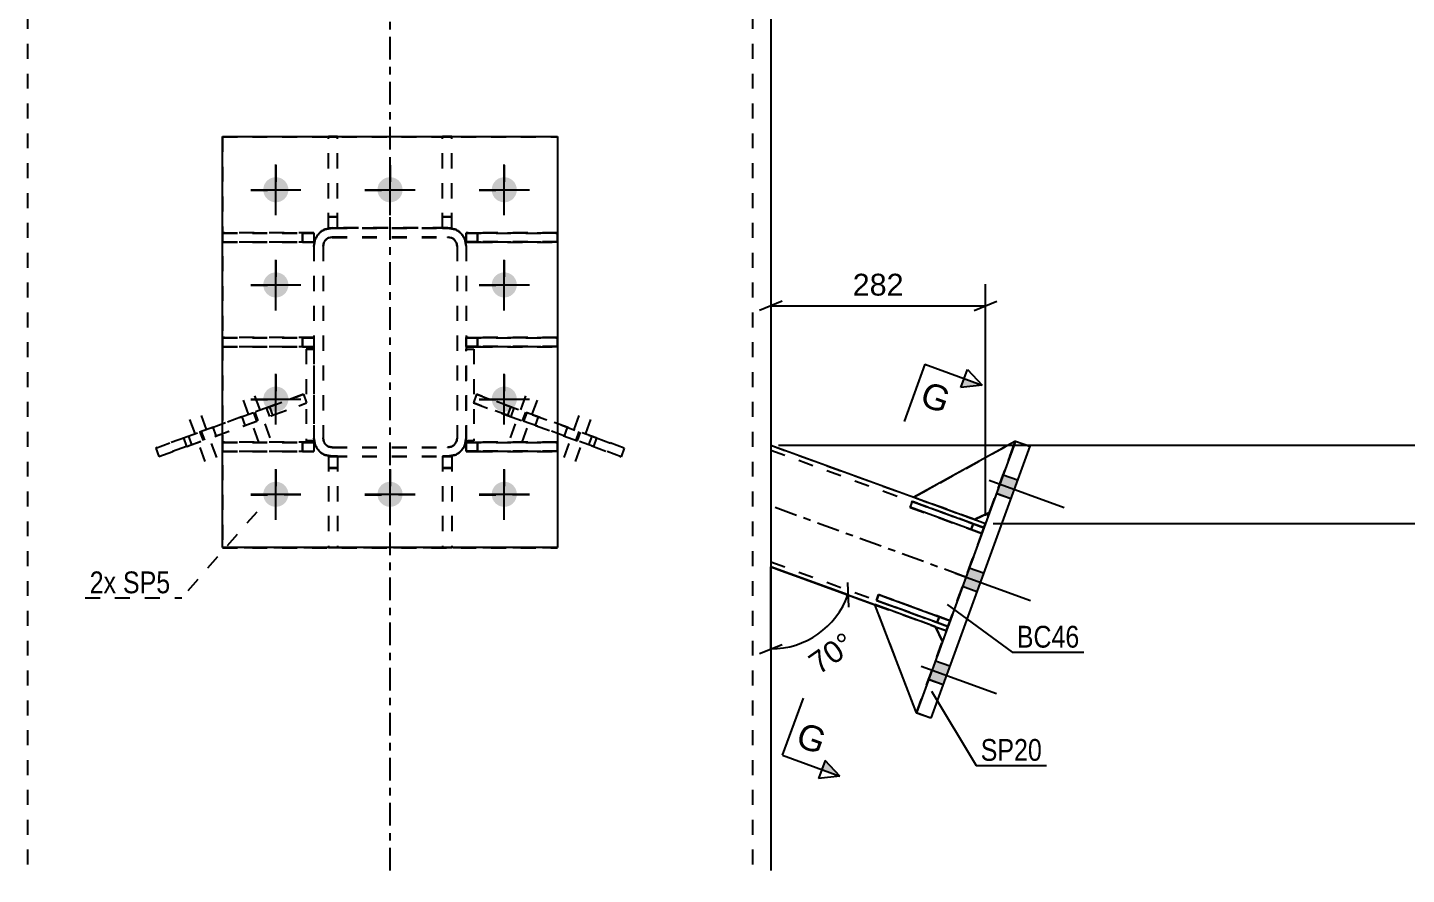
# Model space of a CAD drawing. Header units: millimetres. Extents: x -214 to 627, y -250 to 344.
# Drawn here: x 293.7 to 474.8, y 45 to 156.2 of the extents above; entities that cross this region are included whole.
import ezdxf

# ---------------------------------------------------------------- set-up
doc = ezdxf.new("R2010")
doc.units = ezdxf.units.MM
doc.linetypes.add('DXK_LINE_DOT2', pattern=[3.9198, 1.9599, -1.9599])
doc.linetypes.add('DXK_LINE_DOT3', pattern=[5.9187, 2.979, -0.9799, 0.9799, -0.9799])
doc.styles.add('Arial', font='ARIAL.TTF', dxfattribs={"height": 0.2})
doc.styles.add('Arial Narrow', font='ARIALN.TTF', dxfattribs={"height": 0.2})

# ---------------------------------------------------------------- blocks, each defined once
blk = doc.blocks.new('Part-284856835-5052 - 5050')
at = {"color": 7, "linetype": 'DXK_LINE_DOT2'}
for p, q in [((409.66, 93.19), (409.93, 93.95)), ((417.65, 90.29), (409.66, 93.19)), ((409.66, 93.19), (419.05, 89.77)), ((409.93, 93.95), (417.92, 91.04)), ((419.33, 90.52), (409.93, 93.95)), ((417.65, 90.29), (417.92, 91.04)), ((417.92, 91.04), (419.33, 90.52)), ((419.05, 89.77), (417.65, 90.29)), ((419.05, 89.77), (419.33, 90.52)), ((419.05, 89.77), (419.33, 90.52)), ((419.05, 89.77), (419.05, 89.77)), ((419.33, 90.52), (419.33, 90.52))]:
    blk.add_line(p, q, dxfattribs=at)
blk = doc.blocks.new('Part-284856835-5136 - 5050')
at = {"color": 7, "linetype": 'DXK_LINE_DOT2'}
for p, q in [((351.34, 128.06), (351.34, 129.26)), ((351.34, 129.26), (352.84, 129.26)), ((363.34, 129.26), (351.34, 129.26)), ((352.84, 128.06), (352.84, 129.26)), ((352.84, 129.26), (363.34, 129.26)), ((352.84, 128.06), (351.34, 128.06)), ((351.34, 128.06), (351.34, 128.06)), ((351.34, 128.06), (363.34, 128.06)), ((363.34, 128.06), (352.84, 128.06))]:
    blk.add_line(p, q, dxfattribs=at)
at = {"color": 2, "linetype": 'Continuous'}
blk.add_line((363.34, 128.06), (363.34, 129.26), dxfattribs=at)
blk = doc.blocks.new('Bolt-284856835-5159 - 5050')
at = {"color": 1, "linetype": 'Continuous'}
for p, q in [((326.34, 138.16), (326.34, 135.96)), ((341.34, 138.16), (341.34, 135.96)), ((356.34, 138.16), (356.34, 135.96)), ((323.04, 134.86), (325.24, 134.86)), ((329.64, 134.86), (327.44, 134.86)), ((338.04, 134.86), (340.24, 134.86)), ((344.64, 134.86), (342.44, 134.86)), ((353.04, 134.86), (355.24, 134.86)), ((359.64, 134.86), (357.44, 134.86)), ((326.34, 131.56), (326.34, 133.76)), ((341.34, 131.56), (341.34, 133.76)), ((356.34, 131.56), (356.34, 133.76)), ((326.34, 125.66), (326.34, 123.46)), ((356.34, 125.66), (356.34, 123.46)), ((323.04, 122.36), (325.24, 122.36)), ((329.64, 122.36), (327.44, 122.36)), ((353.04, 122.36), (355.24, 122.36)), ((359.64, 122.36), (357.44, 122.36)), ((326.34, 119.06), (326.34, 121.26)), ((356.34, 119.06), (356.34, 121.26)), ((326.34, 110.66), (326.34, 108.46)), ((356.34, 110.66), (356.34, 108.46)), ((323.04, 107.36), (325.24, 107.36)), ((329.64, 107.36), (327.44, 107.36)), ((353.04, 107.36), (355.24, 107.36)), ((359.64, 107.36), (357.44, 107.36)), ((326.34, 104.06), (326.34, 106.26)), ((356.34, 104.06), (356.34, 106.26)), ((326.34, 98.16), (326.34, 95.96)), ((341.34, 98.16), (341.34, 95.96)), ((356.34, 98.16), (356.34, 95.96)), ((323.04, 94.86), (325.24, 94.86)), ((329.64, 94.86), (327.44, 94.86)), ((338.04, 94.86), (340.24, 94.86)), ((344.64, 94.86), (342.44, 94.86)), ((353.04, 94.86), (355.24, 94.86)), ((359.64, 94.86), (357.44, 94.86)), ((326.34, 91.56), (326.34, 93.76)), ((341.34, 91.56), (341.34, 93.76)), ((356.34, 91.56), (356.34, 93.76))]:
    blk.add_line(p, q, dxfattribs=at)
blk = doc.blocks.new('Part-284856835-5139 - 5050')
at = {"color": 7, "linetype": 'DXK_LINE_DOT2'}
for p, q in [((331.34, 129.26), (319.34, 129.26)), ((319.34, 129.26), (329.84, 129.26)), ((319.34, 129.26), (319.34, 128.06)), ((329.84, 129.26), (331.34, 129.26)), ((329.84, 129.26), (329.84, 128.06)), ((331.34, 129.26), (331.34, 129.26)), ((331.34, 129.26), (331.34, 128.06)), ((319.34, 128.06), (331.34, 128.06)), ((319.34, 128.06), (329.84, 128.06)), ((329.84, 128.06), (331.34, 128.06))]:
    blk.add_line(p, q, dxfattribs=at)
blk = doc.blocks.new('Part-284856835-5058 - 5050')
at = {"color": 7, "linetype": 'DXK_LINE_DOT2'}
for p, q in [((405.01, 80.41), (412.99, 77.51)), ((410.47, 66.19), (405.01, 80.41)), ((405.01, 80.41), (405.01, 80.41)), ((412.99, 77.51), (405.01, 80.41)), ((410.47, 66.19), (405.01, 80.41)), ((412.99, 77.51), (413.89, 75.58)), ((412.99, 77.51), (412.99, 77.51)), ((413.89, 75.58), (412.99, 77.51)), ((413.89, 75.58), (410.47, 66.19)), ((410.47, 66.19), (413.89, 75.58)), ((413.89, 75.58), (413.89, 75.58))]:
    blk.add_line(p, q, dxfattribs=at)
at = {"color": 2, "linetype": 'Continuous'}
blk.add_line((410.47, 66.19), (410.47, 66.19), dxfattribs=at)
blk.add_line((410.47, 66.19), (410.47, 66.19), dxfattribs=at)
blk.add_line((410.47, 66.19), (410.47, 66.19), dxfattribs=at)
blk = doc.blocks.new('Part-284856835-5059 - 5050')
at = {"color": 2, "linetype": 'Continuous'}
for p, q in [((423.47, 101.9), (410.14, 94.51)), ((410.14, 94.51), (418.12, 91.6)), ((410.14, 94.51), (410.14, 94.51)), ((418.12, 91.6), (420.05, 92.5)), ((418.12, 91.6), (418.12, 91.6))]:
    blk.add_line(p, q, dxfattribs=at)
at = {"color": 7, "linetype": 'DXK_LINE_DOT2'}
for p, q in [((410.14, 94.51), (423.47, 101.9)), ((420.05, 92.5), (423.47, 101.9)), ((423.47, 101.9), (420.05, 92.5)), ((423.47, 101.9), (423.47, 101.9)), ((418.12, 91.6), (410.14, 94.51)), ((420.05, 92.5), (418.12, 91.6)), ((420.05, 92.5), (420.05, 92.5))]:
    blk.add_line(p, q, dxfattribs=at)
blk = doc.blocks.new('Part-284856835-5241 - 5050')
at = {"color": 2, "linetype": 'Continuous'}
for p, q in [((319.34, 87.91), (319.34, 141.91)), ((319.34, 141.91), (363.34, 141.91)), ((363.34, 141.91), (363.34, 87.91)), ((363.34, 87.91), (319.34, 87.91)), ((319.34, 87.91), (319.34, 87.91)), ((363.34, 87.91), (363.34, 87.91))]:
    blk.add_line(p, q, dxfattribs=at)
at = {"color": 7, "linetype": 'DXK_LINE_DOT2'}
for p, q in [((319.34, 141.91), (363.34, 141.91)), ((319.34, 87.91), (363.34, 87.91)), ((319.34, 87.91), (319.34, 87.91)), ((363.34, 87.91), (363.34, 87.91))]:
    blk.add_line(p, q, dxfattribs=at)
blk = doc.blocks.new('Part-284856835-5060 - 5050')
at = {"color": 7, "linetype": 'DXK_LINE_DOT2'}
for p, q in [((423.47, 101.9), (410.14, 94.51)), ((410.14, 94.51), (423.47, 101.9)), ((420.05, 92.5), (423.47, 101.9)), ((423.47, 101.9), (420.05, 92.5)), ((423.47, 101.9), (423.47, 101.9)), ((410.14, 94.51), (418.12, 91.6)), ((410.14, 94.51), (410.14, 94.51)), ((418.12, 91.6), (410.14, 94.51)), ((420.05, 92.5), (418.12, 91.6)), ((420.05, 92.5), (420.04, 92.5)), ((420.05, 92.5), (420.05, 92.5)), ((418.12, 91.6), (418.13, 91.6)), ((418.12, 91.6), (418.12, 91.6))]:
    blk.add_line(p, q, dxfattribs=at)
at = {"color": 2, "linetype": 'Continuous'}
blk.add_line((420.04, 92.5), (418.13, 91.6), dxfattribs=at)
blk = doc.blocks.new('Part-284856835-5061 - 5050')
at = {"color": 2, "linetype": 'Continuous'}
for p, q in [((405.42, 81.54), (405.21, 80.98)), ((405.42, 81.54), (405.49, 81.73)), ((405.49, 81.73), (414.88, 78.31)), ((414.61, 77.56), (405.21, 80.98)), ((413.2, 78.07), (414.61, 77.56)), ((414.88, 78.31), (414.61, 77.56))]:
    blk.add_line(p, q, dxfattribs=at)
at = {"color": 7, "linetype": 'DXK_LINE_DOT2'}
for p, q in [((405.42, 81.54), (405.42, 81.54)), ((413.47, 78.82), (405.49, 81.73)), ((405.21, 80.98), (413.2, 78.07)), ((413.47, 78.82), (413.2, 78.07)), ((414.88, 78.31), (413.47, 78.82)), ((414.88, 78.31), (414.61, 77.56)), ((414.88, 78.31), (414.88, 78.31)), ((414.61, 77.56), (414.61, 77.56))]:
    blk.add_line(p, q, dxfattribs=at)
blk = doc.blocks.new('Part-284856835-5231 - 5050')
at = {"color": 7, "linetype": 'DXK_LINE_DOT2'}
for p, q in [((319.34, 141.86), (319.34, 87.86)), ((319.34, 141.86), (363.34, 141.86)), ((319.34, 141.86), (363.34, 141.86)), ((363.34, 141.86), (363.34, 87.86)), ((319.34, 87.86), (319.34, 87.86)), ((319.34, 87.86), (363.34, 87.86)), ((363.34, 87.86), (319.34, 87.86)), ((363.34, 87.86), (363.34, 87.86))]:
    blk.add_line(p, q, dxfattribs=at)
blk = doc.blocks.new('Part-284856835-5062 - 5050')
at = {"color": 2, "linetype": 'Continuous'}
for p, q in [((409.73, 93.38), (409.66, 93.2)), ((419.05, 89.78), (409.66, 93.2)), ((409.73, 93.39), (409.93, 93.95)), ((409.93, 93.95), (419.33, 90.53)), ((417.65, 90.29), (419.05, 89.78)), ((419.33, 90.53), (419.05, 89.78))]:
    blk.add_line(p, q, dxfattribs=at)
at = {"color": 7, "linetype": 'DXK_LINE_DOT2'}
for p, q in [((409.66, 93.2), (417.65, 90.29)), ((409.73, 93.39), (409.73, 93.38)), ((417.92, 91.04), (409.93, 93.95)), ((417.92, 91.04), (417.65, 90.29)), ((419.33, 90.53), (417.92, 91.04)), ((419.33, 90.53), (419.05, 89.78)), ((419.05, 89.78), (419.05, 89.78)), ((419.33, 90.53), (419.33, 90.53))]:
    blk.add_line(p, q, dxfattribs=at)
blk = doc.blocks.new('Part-284856835-5063 - 5050')
at = {"color": 7, "linetype": 'DXK_LINE_DOT2'}
for p, q in [((405.21, 80.98), (405.49, 81.73)), ((405.49, 81.73), (413.47, 78.82)), ((414.88, 78.31), (405.49, 81.73)), ((413.2, 78.07), (405.21, 80.98)), ((405.21, 80.98), (414.61, 77.55)), ((413.2, 78.07), (413.47, 78.82)), ((414.61, 77.56), (413.2, 78.07)), ((413.47, 78.82), (414.88, 78.31)), ((414.61, 77.56), (414.88, 78.31)), ((414.61, 77.55), (414.88, 78.31)), ((414.88, 78.31), (414.88, 78.31)), ((414.61, 77.55), (414.61, 77.56))]:
    blk.add_line(p, q, dxfattribs=at)
blk = doc.blocks.new('Part-284856835-5069 - 5050')
at = {"color": 2, "linetype": 'Continuous'}
for p, q in [((405.01, 80.42), (405.01, 80.42)), ((412.99, 77.51), (405.01, 80.42)), ((410.47, 66.19), (405.01, 80.42)), ((412.99, 77.51), (412.99, 77.51)), ((413.89, 75.59), (412.99, 77.51)), ((410.47, 66.19), (410.47, 66.19)), ((410.47, 66.19), (410.47, 66.19)), ((410.47, 66.19), (410.47, 66.19))]:
    blk.add_line(p, q, dxfattribs=at)
at = {"color": 7, "linetype": 'DXK_LINE_DOT2'}
for p, q in [((405.01, 80.42), (412.99, 77.51)), ((410.47, 66.19), (405.01, 80.42)), ((412.99, 77.51), (413.89, 75.59)), ((413.89, 75.59), (410.47, 66.19)), ((410.47, 66.19), (413.89, 75.59)), ((413.89, 75.59), (413.89, 75.59)), ((410.47, 66.19), (410.47, 66.19)), ((410.47, 66.19), (410.47, 66.19))]:
    blk.add_line(p, q, dxfattribs=at)
blk = doc.blocks.new('Bolt-284856835-5070 - 5050')
at = {"color": 1, "linetype": 'DXK_LINE_DOT2'}
for p, q in [((359.13, 107.83), (356.56, 100.78)), ((360.64, 107.28), (358.07, 100.23)), ((357.6, 106.26), (357.19, 105.13)), ((359.11, 105.71), (358.7, 104.58)), ((359.29, 105.64), (358.88, 104.52)), ((360.8, 105.09), (360.39, 103.97)), ((366.15, 105.28), (363.59, 98.23)), ((364.62, 103.7), (364.21, 102.58)), ((367.66, 104.73), (365.1, 97.68)), ((366.13, 103.15), (365.72, 102.03)), ((366.31, 103.09), (365.9, 101.96)), ((367.82, 102.54), (367.41, 101.41))]:
    blk.add_line(p, q, dxfattribs=at)
blk = doc.blocks.new('Part-284856835-5080 - 5050')
at = {"color": 7, "linetype": 'DXK_LINE_DOT2'}
for p, q in [((314.22, 102.31), (329.98, 108.04)), ((314.63, 101.18), (330.39, 106.92)), ((329.98, 108.04), (325.51, 106.41)), ((325.92, 105.29), (330.39, 106.91)), ((329.98, 108.04), (329.98, 108.04)), ((329.98, 108.04), (330.39, 106.92)), ((329.98, 108.04), (330.39, 106.91)), ((330.39, 106.91), (330.39, 106.92)), ((325.51, 106.41), (310.58, 100.98)), ((310.99, 99.86), (325.92, 105.29)), ((325.51, 106.41), (325.92, 105.29)), ((310.58, 100.98), (314.22, 102.31)), ((314.22, 102.31), (314.63, 101.18)), ((310.58, 100.98), (310.99, 99.86)), ((314.63, 101.18), (310.99, 99.86))]:
    blk.add_line(p, q, dxfattribs=at)
blk = doc.blocks.new('Part-284856835-5081 - 5050')
at = {"color": 7, "linetype": 'DXK_LINE_DOT2'}
for p, q in [((331.34, 113.95), (330.34, 113.95)), ((330.34, 113.95), (330.34, 101.95)), ((330.34, 113.95), (331.34, 113.95)), ((331.34, 113.95), (331.34, 101.95)), ((330.34, 101.95), (331.34, 101.95)), ((331.34, 101.95), (330.34, 101.95))]:
    blk.add_line(p, q, dxfattribs=at)
blk = doc.blocks.new('Bolt-284856835-5082 - 5050')
at = {"color": 1, "linetype": 'DXK_LINE_DOT2'}
for p, q in [((322.05, 107.28), (324.61, 100.24)), ((323.56, 107.83), (326.12, 100.79)), ((316.53, 105.28), (319.1, 98.23)), ((321.88, 105.1), (322.29, 103.97)), ((323.39, 105.65), (323.8, 104.52)), ((323.58, 105.71), (323.99, 104.58)), ((325.09, 106.26), (325.5, 105.13)), ((315.02, 104.73), (317.59, 97.68)), ((318.06, 103.71), (318.47, 102.58)), ((314.86, 102.54), (315.27, 101.41)), ((316.37, 103.09), (316.78, 101.96)), ((316.55, 103.16), (316.96, 102.03))]:
    blk.add_line(p, q, dxfattribs=at)
blk = doc.blocks.new('Part-284856835-5088 - 5050')
at = {"color": 7, "linetype": 'DXK_LINE_DOT2'}
for p, q in [((352.7, 108.04), (352.29, 106.91)), ((352.7, 108.04), (352.29, 106.92)), ((352.29, 106.92), (352.29, 106.91)), ((368.05, 101.18), (352.29, 106.92)), ((352.29, 106.91), (356.77, 105.28)), ((352.7, 108.04), (352.7, 108.04)), ((352.7, 108.04), (368.46, 102.31)), ((357.18, 106.41), (352.7, 108.04)), ((357.18, 106.41), (356.77, 105.28)), ((356.77, 105.28), (371.69, 99.85)), ((372.1, 100.98), (357.18, 106.41)), ((368.46, 102.31), (368.05, 101.18)), ((368.46, 102.31), (372.1, 100.98)), ((371.69, 99.85), (368.05, 101.18)), ((372.1, 100.98), (371.69, 99.85))]:
    blk.add_line(p, q, dxfattribs=at)
blk = doc.blocks.new('Part-284856835-5089 - 5050')
at = {"color": 7, "linetype": 'DXK_LINE_DOT2'}
for p, q in [((351.34, 113.95), (352.34, 113.95)), ((351.34, 101.95), (351.34, 113.95)), ((351.34, 113.95), (352.34, 113.95)), ((352.34, 113.95), (352.34, 101.95)), ((352.34, 101.95), (351.34, 101.95)), ((352.34, 101.95), (351.34, 101.95))]:
    blk.add_line(p, q, dxfattribs=at)
blk = doc.blocks.new('Part-284856835-5090 - 5050')
at = {"color": 7, "linetype": 'DXK_LINE_DOT2'}
for p, q in [((333.74, 129.88), (332.82, 129.7)), ((332.82, 129.68), (333.74, 129.86)), ((333.28, 128.59), (333.74, 128.68)), ((333.74, 128.66), (333.28, 128.57)), ((333.74, 129.86), (333.74, 129.88)), ((348.94, 129.88), (333.74, 129.88)), ((333.74, 129.86), (348.94, 129.86)), ((333.74, 128.66), (333.74, 128.68)), ((333.74, 128.68), (348.94, 128.68)), ((333.74, 128.66), (348.94, 128.66)), ((348.94, 129.86), (348.94, 129.88)), ((349.86, 129.7), (348.94, 129.88)), ((348.94, 129.86), (349.86, 129.68)), ((348.94, 128.66), (348.94, 128.68)), ((348.94, 128.68), (349.4, 128.59)), ((349.4, 128.57), (348.94, 128.66)), ((331.52, 128.4), (331.34, 127.48)), ((331.34, 127.46), (331.52, 128.38)), ((331.34, 127.48), (331.34, 102.26)), ((332.54, 127.48), (332.63, 127.94)), ((332.63, 127.92), (332.54, 127.46)), ((332.54, 127.48), (332.54, 102.26)), ((332.63, 127.92), (332.63, 127.94)), ((350.05, 127.92), (350.05, 127.94)), ((350.05, 127.94), (350.14, 127.48)), ((350.14, 127.46), (350.05, 127.92)), ((350.14, 127.48), (350.14, 102.26)), ((351.34, 127.48), (351.16, 128.4)), ((351.16, 128.38), (351.34, 127.46)), ((351.34, 127.48), (351.34, 102.26)), ((331.34, 102.28), (331.52, 101.36)), ((331.52, 101.34), (331.34, 102.26)), ((332.63, 101.82), (332.54, 102.28)), ((332.54, 102.26), (332.63, 101.8)), ((350.14, 102.28), (350.05, 101.82)), ((350.05, 101.8), (350.14, 102.26)), ((351.16, 101.36), (351.34, 102.28)), ((351.34, 102.26), (351.16, 101.34)), ((331.52, 101.34), (331.52, 101.36)), ((332.82, 100.06), (333.74, 99.88)), ((333.74, 99.86), (332.82, 100.04)), ((333.74, 101.08), (333.28, 101.17)), ((333.28, 101.15), (333.74, 101.06)), ((333.74, 101.06), (333.74, 101.08)), ((333.74, 101.08), (348.94, 101.08)), ((333.74, 101.06), (348.94, 101.06)), ((333.74, 99.86), (333.74, 99.88)), ((333.74, 99.88), (348.94, 99.88)), ((333.74, 99.86), (348.94, 99.86)), ((349.4, 101.17), (348.94, 101.08)), ((348.94, 101.06), (349.4, 101.15)), ((348.94, 101.06), (348.94, 101.08)), ((348.94, 99.88), (349.86, 100.06)), ((349.86, 100.04), (348.94, 99.86)), ((348.94, 99.86), (348.94, 99.88)), ((351.16, 101.34), (351.16, 101.36))]:
    blk.add_line(p, q, dxfattribs=at)
at = {"color": 7, "linetype": 'DXK_LINE_DOT3'}
blk.add_line((341.34, 114.86), (341.34, 114.88), dxfattribs=at)
at = {"color": 7, "linetype": 'DXK_LINE_DOT2'}
for centre, radius, start, end in [((333.74, 127.48), 2.4, 112.5, 157.5), ((333.74, 127.46), 2.4, 112.5, 157.5), ((333.74, 127.48), 1.2, 112.5, 157.5), ((333.74, 127.46), 1.2, 112.5, 157.5), ((348.94, 127.48), 1.2, 22.5, 67.5), ((348.94, 127.46), 1.2, 22.5, 67.5), ((348.94, 127.48), 2.4, 22.5, 67.5), ((348.94, 127.46), 2.4, 22.5, 67.5), ((333.74, 102.28), 1.2, 202.5, 247.5), ((333.74, 102.26), 1.2, 202.5, 247.5), ((348.94, 102.28), 1.2, 292.5, 337.5), ((348.94, 102.26), 1.2, 292.5, 337.5), ((333.74, 102.28), 2.4, 202.5, 247.5), ((333.74, 102.26), 2.4, 202.5, 247.5), ((348.94, 102.28), 2.4, 292.5, 337.5), ((348.94, 102.26), 2.4, 292.5, 337.5)]:
    blk.add_arc(centre, radius, start, end, dxfattribs=at)
blk = doc.blocks.new('Part-284856835-5138 - 5050')
at = {"color": 7, "linetype": 'DXK_LINE_DOT2'}
for p, q in [((351.34, 114.31), (351.34, 115.51)), ((351.34, 115.51), (352.84, 115.51)), ((363.34, 115.51), (351.34, 115.51)), ((352.84, 114.31), (351.34, 114.31)), ((351.34, 114.31), (351.34, 114.31)), ((351.34, 114.31), (363.34, 114.31)), ((352.84, 114.31), (352.84, 115.51)), ((352.84, 115.51), (363.34, 115.51)), ((363.34, 114.31), (352.84, 114.31))]:
    blk.add_line(p, q, dxfattribs=at)
at = {"color": 2, "linetype": 'Continuous'}
blk.add_line((363.34, 114.31), (363.34, 115.51), dxfattribs=at)
blk = doc.blocks.new('Part-284856835-5094 - 5050')
at = {"color": 7, "linetype": 'DXK_LINE_DOT2'}
for p, q in [((333.74, 129.91), (332.82, 129.73)), ((332.82, 129.72), (333.74, 129.9)), ((333.28, 128.62), (333.74, 128.71)), ((333.74, 128.7), (333.28, 128.61)), ((333.74, 129.9), (333.74, 129.91)), ((348.94, 129.91), (333.74, 129.91)), ((333.74, 129.9), (348.94, 129.9)), ((333.74, 128.7), (333.74, 128.71)), ((333.74, 128.71), (348.94, 128.71)), ((333.74, 128.7), (348.94, 128.7)), ((348.94, 129.9), (348.94, 129.91)), ((349.86, 129.73), (348.94, 129.91)), ((348.94, 129.9), (349.86, 129.72)), ((348.94, 128.7), (348.94, 128.71)), ((348.94, 128.71), (349.4, 128.62)), ((349.4, 128.61), (348.94, 128.7)), ((331.52, 128.43), (331.34, 127.51)), ((331.34, 127.5), (331.52, 128.42)), ((331.34, 127.51), (331.34, 102.3)), ((332.54, 127.51), (332.63, 127.97)), ((332.63, 127.96), (332.54, 127.5)), ((332.54, 127.51), (332.54, 102.3)), ((332.63, 127.96), (332.63, 127.97)), ((350.05, 127.96), (350.05, 127.97)), ((350.05, 127.97), (350.14, 127.51)), ((350.14, 127.5), (350.05, 127.96)), ((350.14, 127.51), (350.14, 102.3)), ((351.34, 127.51), (351.16, 128.43)), ((351.16, 128.42), (351.34, 127.5)), ((351.34, 127.51), (351.34, 102.3)), ((331.34, 102.31), (331.52, 101.39)), ((331.52, 101.38), (331.34, 102.3)), ((332.63, 101.85), (332.54, 102.31)), ((332.54, 102.3), (332.63, 101.84)), ((350.14, 102.31), (350.05, 101.85)), ((350.05, 101.84), (350.14, 102.3)), ((351.16, 101.39), (351.34, 102.31)), ((351.34, 102.3), (351.16, 101.38)), ((331.52, 101.38), (331.52, 101.39)), ((332.82, 100.09), (333.74, 99.91)), ((333.74, 99.9), (332.82, 100.08)), ((333.74, 101.11), (333.28, 101.2)), ((333.28, 101.19), (333.74, 101.1)), ((333.74, 101.1), (333.74, 101.11)), ((333.74, 101.11), (348.94, 101.11)), ((333.74, 101.1), (348.94, 101.1)), ((333.74, 99.9), (333.74, 99.91)), ((333.74, 99.91), (348.94, 99.91)), ((333.74, 99.9), (348.94, 99.9)), ((349.4, 101.2), (348.94, 101.11)), ((348.94, 101.1), (349.4, 101.19)), ((348.94, 101.1), (348.94, 101.11)), ((348.94, 99.91), (349.86, 100.09)), ((349.86, 100.08), (348.94, 99.9)), ((348.94, 99.9), (348.94, 99.91)), ((351.16, 101.38), (351.16, 101.39))]:
    blk.add_line(p, q, dxfattribs=at)
at = {"color": 7, "linetype": 'DXK_LINE_DOT3'}
blk.add_line((341.34, 114.9), (341.34, 114.91), dxfattribs=at)
at = {"color": 7, "linetype": 'DXK_LINE_DOT2'}
for centre, radius, start, end in [((333.74, 127.51), 2.4, 112.5, 157.5), ((333.74, 127.5), 2.4, 112.5, 157.5), ((333.74, 127.51), 1.2, 112.5, 157.5), ((333.74, 127.5), 1.2, 112.5, 157.5), ((348.94, 127.51), 1.2, 22.5, 67.5), ((348.94, 127.5), 1.2, 22.5, 67.5), ((348.94, 127.51), 2.4, 22.5, 67.5), ((348.94, 127.5), 2.4, 22.5, 67.5), ((333.74, 102.31), 1.2, 202.5, 247.5), ((333.74, 102.3), 1.2, 202.5, 247.5), ((348.94, 102.31), 1.2, 292.5, 337.5), ((348.94, 102.3), 1.2, 292.5, 337.5), ((333.74, 102.31), 2.4, 202.5, 247.5), ((333.74, 102.3), 2.4, 202.5, 247.5), ((348.94, 102.31), 2.4, 292.5, 337.5), ((348.94, 102.3), 2.4, 292.5, 337.5)]:
    blk.add_arc(centre, radius, start, end, dxfattribs=at)
blk = doc.blocks.new('Part-284856835-5135 - 5050')
at = {"color": 7, "linetype": 'DXK_LINE_DOT2'}
for p, q in [((348.24, 99.91), (349.44, 99.91)), ((349.44, 99.91), (348.24, 99.91)), ((348.24, 99.91), (348.24, 99.91)), ((348.24, 99.91), (348.24, 87.91)), ((349.44, 99.91), (349.44, 99.91)), ((349.44, 99.91), (349.44, 87.91)), ((348.24, 98.41), (349.44, 98.41))]:
    blk.add_line(p, q, dxfattribs=at)
at = {"color": 2, "linetype": 'Continuous'}
blk.add_line((348.24, 87.91), (349.44, 87.91), dxfattribs=at)
blk = doc.blocks.new('Part-284856835-5217 - 5050')
at = {"color": 7, "linetype": 'DXK_LINE_DOT2'}
for p, q in [((333.24, 99.86), (333.24, 99.86)), ((333.24, 99.86), (333.24, 87.86)), ((333.24, 99.86), (334.44, 99.86)), ((333.24, 99.86), (334.44, 99.86)), ((334.44, 99.86), (334.44, 99.86)), ((334.44, 99.86), (334.44, 87.86)), ((333.24, 98.36), (334.44, 98.36)), ((334.44, 87.86), (333.24, 87.86))]:
    blk.add_line(p, q, dxfattribs=at)
blk = doc.blocks.new('Part-284856835-5151 - 5050')
at = {"color": 7, "linetype": 'DXK_LINE_DOT2'}
for p, q in [((319.34, 100.51), (319.34, 101.71)), ((319.34, 101.71), (331.34, 101.71)), ((319.34, 101.71), (329.84, 101.71)), ((329.84, 100.51), (329.84, 101.71)), ((329.84, 101.71), (331.34, 101.71)), ((331.34, 101.71), (331.34, 100.51)), ((331.34, 100.51), (319.34, 100.51)), ((319.34, 100.51), (329.84, 100.51)), ((329.84, 100.51), (331.34, 100.51)), ((331.34, 100.51), (331.34, 100.51))]:
    blk.add_line(p, q, dxfattribs=at)
blk = doc.blocks.new('Part-284856835-5134 - 5050')
at = {"color": 7, "linetype": 'DXK_LINE_DOT2'}
for p, q in [((333.24, 99.91), (334.44, 99.91)), ((334.44, 99.91), (333.24, 99.91)), ((333.24, 99.91), (333.24, 99.91)), ((333.24, 99.91), (333.24, 87.91)), ((334.44, 99.91), (334.44, 99.91)), ((334.44, 99.91), (334.44, 87.91)), ((333.24, 98.41), (334.44, 98.41))]:
    blk.add_line(p, q, dxfattribs=at)
at = {"color": 2, "linetype": 'Continuous'}
blk.add_line((333.24, 87.91), (334.44, 87.91), dxfattribs=at)
blk = doc.blocks.new('Part-284856835-5137 - 5050')
at = {"color": 7, "linetype": 'DXK_LINE_DOT2'}
for p, q in [((351.34, 100.56), (351.34, 101.76)), ((351.34, 101.76), (352.84, 101.76)), ((363.34, 101.76), (351.34, 101.76)), ((352.84, 100.56), (352.84, 101.76)), ((352.84, 101.76), (363.34, 101.76)), ((352.84, 100.56), (351.34, 100.56)), ((351.34, 100.56), (351.34, 100.56)), ((351.34, 100.56), (363.34, 100.56)), ((363.34, 100.56), (352.84, 100.56))]:
    blk.add_line(p, q, dxfattribs=at)
at = {"color": 2, "linetype": 'Continuous'}
blk.add_line((363.34, 100.56), (363.34, 101.76), dxfattribs=at)
blk = doc.blocks.new('Part-284856835-5147 - 5050')
at = {"color": 7, "linetype": 'DXK_LINE_DOT2'}
for p, q in [((352.84, 129.21), (351.34, 129.21)), ((351.34, 129.21), (351.34, 129.21)), ((351.34, 129.21), (363.34, 129.21)), ((351.34, 129.21), (351.34, 128.01)), ((363.34, 129.21), (352.84, 129.21)), ((352.84, 129.21), (352.84, 128.01)), ((363.34, 129.21), (363.34, 128.01)), ((351.34, 128.01), (352.84, 128.01)), ((363.34, 128.01), (351.34, 128.01)), ((352.84, 128.01), (363.34, 128.01))]:
    blk.add_line(p, q, dxfattribs=at)
blk = doc.blocks.new('Part-284856835-5148 - 5050')
at = {"color": 7, "linetype": 'DXK_LINE_DOT2'}
for p, q in [((352.84, 101.71), (351.34, 101.71)), ((351.34, 101.71), (351.34, 101.71)), ((351.34, 101.71), (363.34, 101.71)), ((351.34, 101.71), (351.34, 100.51)), ((363.34, 101.71), (352.84, 101.71)), ((352.84, 101.71), (352.84, 100.51)), ((363.34, 101.71), (363.34, 100.51)), ((351.34, 100.51), (352.84, 100.51)), ((363.34, 100.51), (351.34, 100.51)), ((352.84, 100.51), (363.34, 100.51))]:
    blk.add_line(p, q, dxfattribs=at)
blk = doc.blocks.new('Part-284856835-5149 - 5050')
at = {"color": 7, "linetype": 'DXK_LINE_DOT2'}
for p, q in [((352.84, 115.46), (351.34, 115.46)), ((351.34, 115.46), (351.34, 115.46)), ((351.34, 115.46), (363.34, 115.46)), ((351.34, 115.46), (351.34, 114.26)), ((351.34, 114.26), (352.84, 114.26)), ((363.34, 114.26), (351.34, 114.26)), ((363.34, 115.46), (352.84, 115.46)), ((352.84, 115.46), (352.84, 114.26)), ((352.84, 114.26), (363.34, 114.26)), ((363.34, 115.46), (363.34, 114.26))]:
    blk.add_line(p, q, dxfattribs=at)
blk = doc.blocks.new('Part-284856835-5150 - 5050')
at = {"color": 7, "linetype": 'DXK_LINE_DOT2'}
for p, q in [((319.34, 128.01), (319.34, 129.21)), ((319.34, 129.21), (331.34, 129.21)), ((319.34, 129.21), (329.84, 129.21)), ((329.84, 128.01), (329.84, 129.21)), ((329.84, 129.21), (331.34, 129.21)), ((331.34, 129.21), (331.34, 128.01)), ((331.34, 128.01), (319.34, 128.01)), ((319.34, 128.01), (329.84, 128.01)), ((329.84, 128.01), (331.34, 128.01)), ((331.34, 128.01), (331.34, 128.01))]:
    blk.add_line(p, q, dxfattribs=at)
blk = doc.blocks.new('Part-284856835-5156 - 5050')
at = {"color": 7, "linetype": 'DXK_LINE_DOT2'}
for p, q in [((293.74, 161.91), (293.74, 45.48)), ((388.94, 161.91), (388.94, 45.48))]:
    blk.add_line(p, q, dxfattribs=at)
at = {"color": 7, "linetype": 'DXK_LINE_DOT3'}
blk.add_line((341.34, 45.48), (341.34, 161.91), dxfattribs=at)
at = {"color": 2, "linetype": 'Continuous'}
blk.add_line((391.34, 161.91), (391.34, 45.48), dxfattribs=at)
blk = doc.blocks.new('Bolt-284856835-5157 - 5050')
at = {"linetype": 'Continuous'}
for points in [[(324.69, 134.91), (324.73, 135.25), (324.83, 135.58), (325.01, 135.88), (325.24, 136.14), (325.52, 136.34), (325.83, 136.48), (326.17, 136.55), (326.51, 136.55), (326.85, 136.48), (327.17, 136.34), (327.45, 136.14), (327.68, 135.88), (327.85, 135.58), (327.96, 135.25), (327.99, 134.91), (327.96, 134.57), (327.85, 134.24), (327.68, 133.94), (327.45, 133.68), (327.17, 133.48), (326.85, 133.34), (326.51, 133.27), (326.17, 133.27), (325.83, 133.34), (325.52, 133.48), (325.24, 133.68), (325.01, 133.94), (324.83, 134.24), (324.73, 134.57)], [(339.69, 134.91), (339.73, 135.25), (339.83, 135.58), (340.01, 135.88), (340.24, 136.14), (340.52, 136.34), (340.83, 136.48), (341.17, 136.55), (341.51, 136.55), (341.85, 136.48), (342.17, 136.34), (342.45, 136.14), (342.68, 135.88), (342.85, 135.58), (342.96, 135.25), (342.99, 134.91), (342.96, 134.57), (342.85, 134.24), (342.68, 133.94), (342.45, 133.68), (342.17, 133.48), (341.85, 133.34), (341.51, 133.27), (341.17, 133.27), (340.83, 133.34), (340.52, 133.48), (340.24, 133.68), (340.01, 133.94), (339.83, 134.24), (339.73, 134.57)], [(354.69, 134.91), (354.73, 135.25), (354.83, 135.58), (355.01, 135.88), (355.24, 136.14), (355.52, 136.34), (355.83, 136.48), (356.17, 136.55), (356.51, 136.55), (356.85, 136.48), (357.17, 136.34), (357.45, 136.14), (357.68, 135.88), (357.85, 135.58), (357.96, 135.25), (357.99, 134.91), (357.96, 134.57), (357.85, 134.24), (357.68, 133.94), (357.45, 133.68), (357.17, 133.48), (356.85, 133.34), (356.51, 133.27), (356.17, 133.27), (355.83, 133.34), (355.52, 133.48), (355.24, 133.68), (355.01, 133.94), (354.83, 134.24), (354.73, 134.57)], [(324.69, 122.41), (324.73, 122.75), (324.83, 123.08), (325.01, 123.38), (325.24, 123.64), (325.52, 123.84), (325.83, 123.98), (326.17, 124.05), (326.51, 124.05), (326.85, 123.98), (327.17, 123.84), (327.45, 123.64), (327.68, 123.38), (327.85, 123.08), (327.96, 122.75), (327.99, 122.41), (327.96, 122.07), (327.85, 121.74), (327.68, 121.44), (327.45, 121.18), (327.17, 120.98), (326.85, 120.84), (326.51, 120.77), (326.17, 120.77), (325.83, 120.84), (325.52, 120.98), (325.24, 121.18), (325.01, 121.44), (324.83, 121.74), (324.73, 122.07)], [(354.69, 122.41), (354.73, 122.75), (354.83, 123.08), (355.01, 123.38), (355.24, 123.64), (355.52, 123.84), (355.83, 123.98), (356.17, 124.05), (356.51, 124.05), (356.85, 123.98), (357.17, 123.84), (357.45, 123.64), (357.68, 123.38), (357.85, 123.08), (357.96, 122.75), (357.99, 122.41), (357.96, 122.07), (357.85, 121.74), (357.68, 121.44), (357.45, 121.18), (357.17, 120.98), (356.85, 120.84), (356.51, 120.77), (356.17, 120.77), (355.83, 120.84), (355.52, 120.98), (355.24, 121.18), (355.01, 121.44), (354.83, 121.74), (354.73, 122.07)], [(324.69, 107.41), (324.73, 107.75), (324.83, 108.08), (325.01, 108.38), (325.24, 108.64), (325.52, 108.84), (325.83, 108.98), (326.17, 109.05), (326.51, 109.05), (326.85, 108.98), (327.17, 108.84), (327.45, 108.64), (327.68, 108.38), (327.85, 108.08), (327.96, 107.75), (327.99, 107.41), (327.96, 107.07), (327.85, 106.74), (327.68, 106.44), (327.45, 106.18), (327.17, 105.98), (326.85, 105.84), (326.51, 105.77), (326.17, 105.77), (325.83, 105.84), (325.52, 105.98), (325.24, 106.18), (325.01, 106.44), (324.83, 106.74), (324.73, 107.07)], [(354.69, 107.41), (354.73, 107.75), (354.83, 108.08), (355.01, 108.38), (355.24, 108.64), (355.52, 108.84), (355.83, 108.98), (356.17, 109.05), (356.51, 109.05), (356.85, 108.98), (357.17, 108.84), (357.45, 108.64), (357.68, 108.38), (357.85, 108.08), (357.96, 107.75), (357.99, 107.41), (357.96, 107.07), (357.85, 106.74), (357.68, 106.44), (357.45, 106.18), (357.17, 105.98), (356.85, 105.84), (356.51, 105.77), (356.17, 105.77), (355.83, 105.84), (355.52, 105.98), (355.24, 106.18), (355.01, 106.44), (354.83, 106.74), (354.73, 107.07)], [(324.69, 94.91), (324.73, 95.25), (324.83, 95.58), (325.01, 95.88), (325.24, 96.14), (325.52, 96.34), (325.83, 96.48), (326.17, 96.55), (326.51, 96.55), (326.85, 96.48), (327.17, 96.34), (327.45, 96.14), (327.68, 95.88), (327.85, 95.58), (327.96, 95.25), (327.99, 94.91), (327.96, 94.57), (327.85, 94.24), (327.68, 93.94), (327.45, 93.68), (327.17, 93.48), (326.85, 93.34), (326.51, 93.27), (326.17, 93.27), (325.83, 93.34), (325.52, 93.48), (325.24, 93.68), (325.01, 93.94), (324.83, 94.24), (324.73, 94.57)], [(339.69, 94.91), (339.73, 95.25), (339.83, 95.58), (340.01, 95.88), (340.24, 96.14), (340.52, 96.34), (340.83, 96.48), (341.17, 96.55), (341.51, 96.55), (341.85, 96.48), (342.17, 96.34), (342.45, 96.14), (342.68, 95.88), (342.85, 95.58), (342.96, 95.25), (342.99, 94.91), (342.96, 94.57), (342.85, 94.24), (342.68, 93.94), (342.45, 93.68), (342.17, 93.48), (341.85, 93.34), (341.51, 93.27), (341.17, 93.27), (340.83, 93.34), (340.52, 93.48), (340.24, 93.68), (340.01, 93.94), (339.83, 94.24), (339.73, 94.57)], [(354.69, 94.91), (354.73, 95.25), (354.83, 95.58), (355.01, 95.88), (355.24, 96.14), (355.52, 96.34), (355.83, 96.48), (356.17, 96.55), (356.51, 96.55), (356.85, 96.48), (357.17, 96.34), (357.45, 96.14), (357.68, 95.88), (357.85, 95.58), (357.96, 95.25), (357.99, 94.91), (357.96, 94.57), (357.85, 94.24), (357.68, 93.94), (357.45, 93.68), (357.17, 93.48), (356.85, 93.34), (356.51, 93.27), (356.17, 93.27), (355.83, 93.34), (355.52, 93.48), (355.24, 93.68), (355.01, 93.94), (354.83, 94.24), (354.73, 94.57)]]:
    blk.add_hatch(color=1, dxfattribs=at).paths.add_polyline_path(points)
at = {"color": 1, "linetype": 'Continuous'}
for p, q in [((326.34, 131.61), (326.34, 138.21)), ((341.34, 131.61), (341.34, 138.21)), ((356.34, 131.61), (356.34, 138.21)), ((323.04, 134.91), (329.64, 134.91)), ((338.04, 134.91), (344.64, 134.91)), ((353.04, 134.91), (359.64, 134.91)), ((326.34, 119.11), (326.34, 125.71)), ((356.34, 119.11), (356.34, 125.71)), ((323.04, 122.41), (329.64, 122.41)), ((353.04, 122.41), (359.64, 122.41)), ((326.34, 104.11), (326.34, 110.71)), ((356.34, 104.11), (356.34, 110.71)), ((323.04, 107.41), (329.64, 107.41)), ((353.04, 107.41), (359.64, 107.41)), ((326.34, 91.61), (326.34, 98.21)), ((341.34, 91.61), (341.34, 98.21)), ((356.34, 91.61), (356.34, 98.21)), ((323.04, 94.91), (329.64, 94.91)), ((338.04, 94.91), (344.64, 94.91)), ((353.04, 94.91), (359.64, 94.91))]:
    blk.add_line(p, q, dxfattribs=at)
blk = doc.blocks.new('Part-284856835-5198 - 5050')
at = {"color": 2, "linetype": 'Continuous'}
for p, q in [((423.47, 101.9), (410.47, 66.19)), ((423.47, 101.9), (425.35, 101.22)), ((425.35, 101.22), (412.35, 65.51)), ((425.35, 101.21), (412.35, 65.5)), ((425.34, 101.21), (425.35, 101.21)), ((425.35, 101.22), (425.35, 101.21)), ((412.35, 65.51), (410.47, 66.19)), ((410.47, 66.18), (410.47, 66.19)), ((410.47, 66.18), (410.47, 66.19)), ((412.35, 65.5), (410.47, 66.18)), ((412.35, 65.5), (412.35, 65.51))]:
    blk.add_line(p, q, dxfattribs=at)
at = {"color": 7, "linetype": 'DXK_LINE_DOT2'}
for p, q in [((410.47, 66.19), (423.47, 101.89)), ((423.47, 101.89), (423.47, 101.9)), ((423.47, 101.89), (425.34, 101.21))]:
    blk.add_line(p, q, dxfattribs=at)
blk = doc.blocks.new('Part-284856835-5208 - 5050')
at = {"color": 2, "linetype": 'Continuous'}
for p, q in [((391.34, 101.35), (410.14, 94.51)), ((418.12, 91.6), (419.53, 91.09)), ((391.34, 85.39), (405.01, 80.42)), ((391.34, 85.39), (405.01, 80.41)), ((412.99, 77.51), (414.4, 77)), ((412.99, 77.51), (414.4, 76.99))]:
    blk.add_line(p, q, dxfattribs=at)
at = {"color": 7, "linetype": 'DXK_LINE_DOT2'}
for p, q in [((391.34, 101.35), (419.53, 91.09)), ((391.34, 101.35), (391.34, 101.35)), ((391.34, 101.35), (391.34, 85.39)), ((391.34, 100.71), (419.33, 90.53)), ((391.34, 100.71), (419.33, 90.53)), ((410.14, 94.51), (418.12, 91.6)), ((419.28, 90.39), (419.41, 90.76)), ((419.41, 90.76), (419.28, 90.4)), ((419.5, 91.01), (419.41, 90.76)), ((419.41, 90.76), (419.5, 91)), ((419.5, 91), (419.53, 91.09)), ((419.53, 91.09), (419.5, 91.01)), ((419.53, 91.09), (419.53, 91.09)), ((419.28, 90.39), (414.62, 77.6)), ((419.28, 90.4), (414.66, 77.69)), ((419.2, 90.18), (414.67, 77.72)), ((419.27, 90.36), (414.73, 77.91)), ((419.27, 90.36), (419.2, 90.18)), ((419.31, 90.48), (419.27, 90.36)), ((419.27, 90.36), (419.31, 90.48)), ((419.33, 90.53), (419.31, 90.48)), ((419.31, 90.48), (419.33, 90.53)), ((419.33, 90.53), (419.33, 90.53)), ((391.34, 86.03), (414.61, 77.56)), ((391.34, 86.03), (414.61, 77.56)), ((405.01, 80.42), (412.99, 77.51)), ((405.01, 80.41), (412.99, 77.51)), ((414.67, 77.72), (414.73, 77.91)), ((414.43, 77.08), (414.4, 77)), ((414.4, 76.99), (414.43, 77.08)), ((414.4, 76.99), (414.4, 77)), ((414.4, 76.99), (414.4, 76.99)), ((414.52, 77.33), (414.43, 77.08)), ((414.43, 77.08), (414.52, 77.32)), ((414.66, 77.69), (414.52, 77.33)), ((414.52, 77.32), (414.62, 77.6)), ((414.62, 77.6), (414.61, 77.56)), ((414.61, 77.56), (414.62, 77.6)), ((414.61, 77.56), (414.61, 77.56)), ((414.67, 77.72), (414.62, 77.6)), ((414.62, 77.6), (414.67, 77.72))]:
    blk.add_line(p, q, dxfattribs=at)
at = {"color": 7, "linetype": 'DXK_LINE_DOT3'}
blk.add_line((416.97, 84.04), (391.34, 93.37), dxfattribs=at)
blk = doc.blocks.new('Part-284856835-5214 - 5050')
at = {"color": 7, "linetype": 'DXK_LINE_DOT2'}
for p, q in [((319.34, 114.26), (319.34, 115.46)), ((319.34, 115.46), (331.34, 115.46)), ((319.34, 115.46), (329.84, 115.46)), ((331.34, 114.26), (319.34, 114.26)), ((319.34, 114.26), (329.84, 114.26)), ((329.84, 114.26), (329.84, 115.46)), ((329.84, 115.46), (331.34, 115.46)), ((329.84, 114.26), (331.34, 114.26)), ((331.34, 115.46), (331.34, 114.26)), ((331.34, 114.26), (331.34, 114.26))]:
    blk.add_line(p, q, dxfattribs=at)
blk = doc.blocks.new('Part-284856835-5215 - 5050')
at = {"color": 7, "linetype": 'DXK_LINE_DOT2'}
for p, q in [((333.24, 129.86), (333.24, 141.86)), ((333.24, 141.86), (334.44, 141.86)), ((334.44, 129.86), (334.44, 141.86)), ((333.24, 131.36), (334.44, 131.36)), ((333.24, 129.86), (334.44, 129.86)), ((334.44, 129.86), (333.24, 129.86)), ((333.24, 129.86), (333.24, 129.86)), ((334.44, 129.86), (334.44, 129.86))]:
    blk.add_line(p, q, dxfattribs=at)
blk = doc.blocks.new('Part-284856835-5216 - 5050')
at = {"color": 7, "linetype": 'DXK_LINE_DOT2'}
for p, q in [((348.24, 129.86), (348.24, 141.86)), ((348.24, 141.86), (349.44, 141.86)), ((349.44, 129.86), (349.44, 141.86)), ((348.24, 131.36), (349.44, 131.36)), ((348.24, 129.86), (349.44, 129.86)), ((349.44, 129.86), (348.24, 129.86)), ((348.24, 129.86), (348.24, 129.86)), ((349.44, 129.86), (349.44, 129.86))]:
    blk.add_line(p, q, dxfattribs=at)
blk = doc.blocks.new('Part-284856835-5218 - 5050')
at = {"color": 7, "linetype": 'DXK_LINE_DOT2'}
for p, q in [((348.24, 99.86), (348.24, 99.86)), ((348.24, 99.86), (348.24, 87.86)), ((348.24, 99.86), (349.44, 99.86)), ((348.24, 99.86), (349.44, 99.86)), ((349.44, 99.86), (349.44, 99.86)), ((349.44, 99.86), (349.44, 87.86)), ((348.24, 98.36), (349.44, 98.36)), ((349.44, 87.86), (348.24, 87.86))]:
    blk.add_line(p, q, dxfattribs=at)
blk = doc.blocks.new('Part-284856835-5219 - 5050')
at = {"color": 7, "linetype": 'DXK_LINE_DOT2'}
for p, q in [((333.24, 129.91), (333.24, 141.91)), ((334.44, 141.91), (333.24, 141.91)), ((334.44, 129.91), (334.44, 141.91)), ((333.24, 131.41), (334.44, 131.41)), ((333.24, 129.91), (333.24, 129.91)), ((333.24, 129.91), (334.44, 129.91)), ((333.24, 129.91), (334.44, 129.91)), ((334.44, 129.91), (334.44, 129.91))]:
    blk.add_line(p, q, dxfattribs=at)
blk = doc.blocks.new('Part-284856835-5220 - 5050')
at = {"color": 7, "linetype": 'DXK_LINE_DOT2'}
for p, q in [((331.34, 101.76), (319.34, 101.76)), ((319.34, 101.76), (329.84, 101.76)), ((319.34, 101.76), (319.34, 100.56)), ((329.84, 101.76), (331.34, 101.76)), ((329.84, 101.76), (329.84, 100.56)), ((331.34, 101.76), (331.34, 101.76)), ((331.34, 101.76), (331.34, 100.56)), ((319.34, 100.56), (331.34, 100.56)), ((319.34, 100.56), (329.84, 100.56)), ((329.84, 100.56), (331.34, 100.56))]:
    blk.add_line(p, q, dxfattribs=at)
blk = doc.blocks.new('Part-284856835-5221 - 5050')
at = {"color": 7, "linetype": 'DXK_LINE_DOT2'}
for p, q in [((331.34, 115.51), (319.34, 115.51)), ((319.34, 115.51), (329.84, 115.51)), ((319.34, 115.51), (319.34, 114.31)), ((319.34, 114.31), (331.34, 114.31)), ((319.34, 114.31), (329.84, 114.31)), ((329.84, 115.51), (331.34, 115.51)), ((329.84, 115.51), (329.84, 114.31)), ((329.84, 114.31), (331.34, 114.31)), ((331.34, 115.51), (331.34, 115.51)), ((331.34, 115.51), (331.34, 114.31))]:
    blk.add_line(p, q, dxfattribs=at)
blk = doc.blocks.new('Bolt-284856835-5248 - 5050')
at = {"linetype": 'Continuous'}
for points in [[(422.85, 94.36), (423.74, 96.8), (421.86, 97.48), (420.97, 95.04)], [(422.85, 94.35), (423.74, 96.8), (421.86, 97.48), (420.97, 95.04)], [(422.85, 94.35), (423.74, 96.79), (421.86, 97.48), (420.97, 95.03)], [(418.4, 82.14), (419.29, 84.58), (417.41, 85.27), (416.52, 82.82)], [(418.4, 82.13), (419.29, 84.58), (417.41, 85.26), (416.52, 82.82)], [(413.96, 69.92), (414.85, 72.37), (412.97, 73.05), (412.08, 70.61)], [(413.96, 69.92), (414.85, 72.36), (412.97, 73.05), (412.08, 70.6)], [(413.96, 69.92), (414.85, 72.36), (412.97, 73.05), (412.08, 70.6)]]:
    blk.add_hatch(color=1, dxfattribs=at).paths.add_polyline_path(points)
at = {"color": 1, "linetype": 'Continuous'}
for p, q in [((420, 96.77), (429.87, 93.18)), ((420, 96.77), (429.87, 93.18)), ((420, 96.77), (429.87, 93.18)), ((421.86, 97.48), (423.74, 96.8)), ((421.86, 97.48), (423.74, 96.8)), ((421.86, 97.48), (423.74, 96.79)), ((420.97, 95.04), (422.85, 94.36)), ((420.97, 95.04), (422.85, 94.35)), ((420.97, 95.03), (422.85, 94.35)), ((417.41, 85.27), (419.29, 84.58)), ((417.41, 85.26), (419.29, 84.58)), ((415.56, 84.56), (425.43, 80.97)), ((415.56, 84.55), (425.43, 80.96)), ((416.52, 82.82), (418.4, 82.14)), ((416.52, 82.82), (418.4, 82.13)), ((412.97, 73.05), (414.85, 72.37)), ((412.97, 73.05), (414.85, 72.36)), ((412.97, 73.05), (414.85, 72.36)), ((411.11, 72.34), (420.98, 68.75)), ((411.11, 72.34), (420.98, 68.75)), ((411.11, 72.34), (420.98, 68.75)), ((412.08, 70.61), (413.96, 69.92)), ((412.08, 70.6), (413.96, 69.92)), ((412.08, 70.6), (413.96, 69.92))]:
    blk.add_line(p, q, dxfattribs=at)
blk = doc.blocks.new('Part-284856835-5257 - 5050')
at = {"color": 7, "linetype": 'DXK_LINE_DOT2'}
for p, q in [((348.24, 129.91), (348.24, 141.91)), ((349.44, 141.91), (348.24, 141.91)), ((349.44, 129.91), (349.44, 141.91)), ((348.24, 131.41), (349.44, 131.41)), ((348.24, 129.91), (348.24, 129.91)), ((348.24, 129.91), (349.44, 129.91)), ((348.24, 129.91), (349.44, 129.91)), ((349.44, 129.91), (349.44, 129.91))]:
    blk.add_line(p, q, dxfattribs=at)
blk = doc.blocks.new('StraightDimension-284856835-5394 - 5050')
at = {"color": 7, "linetype": 'Continuous'}
for p, q in [((391.34, 130), (391.34, 117.26)), ((419.53, 92.09), (419.53, 122.51)), ((392.84, 120.26), (389.84, 119.06)), ((391.34, 119.66), (419.53, 119.66)), ((418.03, 119.06), (421.03, 120.26))]:
    blk.add_line(p, q, dxfattribs=at)
at = {"color": 0}
blk.add_wipeout([(409.37, 120.41), (409.37, 124.61), (401.5, 124.61), (401.5, 120.41)], dxfattribs=at)
at = {"color": 3, "style": 'Arial'}
blk.add_text('282', height=2.865, dxfattribs=at).set_placement((402.1, 121.01))
blk = doc.blocks.new('AngleDimension-284856835-5664 - 5050')
at = {"color": 7, "linetype": 'Continuous'}
for p, q in [((401.48, 81.7), (391.34, 85.39)), ((391.34, 74.6), (391.34, 85.39)), ((392.28, 85.04), (401.48, 81.7)), ((401.43, 83.31), (401.53, 80.08)), ((389.84, 74), (392.84, 75.2))]:
    blk.add_line(p, q, dxfattribs=at)
blk.add_arc((391.34, 85.39), 10.79, 270, 339.9997, dxfattribs=at)
at = {"color": 0}
blk.add_wipeout([(403.43, 74.45), (401.02, 77.89), (395.08, 73.73), (397.49, 70.29)], dxfattribs=at)
at = {"color": 3, "style": 'Arial'}
blk.add_text('70°', height=2.865, rotation=35.002, dxfattribs=at).set_placement((397.64, 71.13))
blk = doc.blocks.new('StraightDimension-284856835-5816 - 5050')
at = {"color": 7, "linetype": 'Continuous'}
for p, q in [((485.13, 89.59), (483.93, 92.59)), ((420.53, 91.09), (496.95, 91.09)), ((484.53, -5.51), (484.53, 91.09)), ((483.93, -4.01), (485.13, -7.01)), ((427.34, -5.51), (488.05, -5.51))]:
    blk.add_line(p, q, dxfattribs=at)
at = {"color": 0, "linetype": 'Continuous'}
for points in [[(497.55, 91.69), (497.55, 95.89), (485.23, 95.89), (485.23, 91.69)], [(488.65, -4.91), (488.65, -0.71), (485.23, -0.71), (485.23, -4.91)]]:
    blk.add_wipeout(points, dxfattribs=at)
at = {"color": 0}
blk.add_wipeout([(483.78, 48.95), (479.58, 48.95), (479.58, 36.63), (483.78, 36.63)], dxfattribs=at)
at = {"color": 3, "linetype": 'Continuous', "style": 'Arial'}
for s, height, p in [('15484', 2.865, (485.83, 92.29)), ('0', 2.87, (485.83, -4.31))]:
    blk.add_text(s, height=height, dxfattribs=at).set_placement(p)
at = {"color": 3, "style": 'Arial'}
blk.add_text('15484', height=2.865, rotation=90.0002, dxfattribs=at).set_placement((483.18, 37.23))
blk = doc.blocks.new('StraightDimension-284856835-5820 - 5050')
at = {"color": 7, "linetype": 'Continuous'}
blk.add_line((392.34, 101.35), (496.95, 101.35), dxfattribs=at)
blk = doc.blocks.new('StraightDimension-284856835-5826 - 5050')
at = {"color": 7, "linetype": 'Continuous'}
for p, q in [((483.93, 102.85), (485.13, 99.85)), ((392.34, 101.35), (496.95, 101.35)), ((484.53, 91.09), (484.53, 101.35)), ((485.13, 89.59), (483.93, 92.59)), ((420.53, 91.09), (496.95, 91.09))]:
    blk.add_line(p, q, dxfattribs=at)
at = {"color": 0, "linetype": 'Continuous'}
blk.add_wipeout([(497.55, 101.95), (497.55, 106.15), (485.23, 106.15), (485.23, 101.95)], dxfattribs=at)
at = {"color": 0}
blk.add_wipeout([(483.78, 100.16), (479.58, 100.16), (479.58, 92.28), (483.78, 92.28)], dxfattribs=at)
at = {"color": 3, "linetype": 'Continuous', "style": 'Arial'}
blk.add_text('15587', height=2.865, dxfattribs=at).set_placement((485.83, 102.55))
at = {"color": 3, "style": 'Arial'}
blk.add_text('103', height=2.865, rotation=90.0002, dxfattribs=at).set_placement((483.18, 92.88))
blk = doc.blocks.new('Mark-284856835-5194 - 5050')
at = {"color": 0}
blk.add_wipeout([(426.95, 59.9), (426.95, 62.9), (418.91, 62.9), (418.91, 59.9)], dxfattribs=at)
blk.add_wipeout([(426.95, 59.9), (426.95, 62.9), (418.91, 62.9), (418.91, 59.9)], dxfattribs=at)
at = {"color": 30, "linetype": 'Continuous'}
for p, q in [((412.43, 69.05), (418.31, 59.3)), ((418.31, 59.3), (427.55, 59.3))]:
    blk.add_line(p, q, dxfattribs=at)
at = {"color": 3, "style": 'Arial Narrow'}
blk.add_text('SP20', height=2.863, dxfattribs=at).set_placement((418.91, 59.9))
blk = doc.blocks.new('Mark-284856835-5204 - 5050')
at = {"color": 0}
blk.add_wipeout([(431.87, 74.77), (431.87, 77.77), (423.65, 77.77), (423.65, 74.77)], dxfattribs=at)
blk.add_wipeout([(431.87, 74.77), (431.87, 77.77), (423.65, 77.77), (423.65, 74.77)], dxfattribs=at)
at = {"color": 30, "linetype": 'Continuous'}
for p, q in [((414.49, 80.44), (423.05, 74.17)), ((423.05, 74.17), (432.47, 74.17))]:
    blk.add_line(p, q, dxfattribs=at)
at = {"color": 3, "style": 'Arial Narrow'}
blk.add_text('BC46', height=2.863, dxfattribs=at).set_placement((423.65, 74.77))
blk = doc.blocks.new('SectionMark-284856835-5846 - 5050')
at = {"linetype": 'Continuous'}
blk.add_hatch(color=6, dxfattribs=at).paths.add_polyline_path([(416.31, 108.93), (416.74, 110.11), (419.09, 109.25)])
at = {"color": 6, "linetype": 'Continuous'}
for p, q in [((416.31, 108.93), (417.17, 111.28)), ((417.17, 111.28), (419.09, 109.25)), ((419.09, 109.25), (416.31, 108.93)), ((400.4, 57.9), (397.62, 57.58))]:
    blk.add_line(p, q, dxfattribs=at)
at = {"color": 0, "linetype": 'Continuous'}
for points in [[(414.13, 105.47), (415.32, 108.76), (411.91, 110), (410.72, 106.71)], [(397.83, 60.69), (399.03, 63.98), (395.62, 65.22), (394.42, 61.93)]]:
    blk.add_wipeout(points, dxfattribs=at)
at = {"linetype": 'Continuous'}
blk.add_hatch(color=6, dxfattribs=at).paths.add_polyline_path([(398.05, 58.75), (398.48, 59.93), (400.4, 57.9)])
at = {"color": 6, "linetype": 'Continuous'}
for p, q in [((411.57, 111.99), (408.84, 104.47)), ((411.57, 111.99), (419.09, 109.25)), ((392.88, 60.63), (395.62, 68.15)), ((392.88, 60.63), (400.4, 57.9)), ((398.48, 59.93), (397.62, 57.58)), ((400.4, 57.9), (398.48, 59.93))]:
    blk.add_line(p, q, dxfattribs=at)
at = {"color": 3, "linetype": 'Continuous', "style": 'Arial'}
for p in [(410.72, 106.71), (394.42, 61.93)]:
    blk.add_text('G', height=3.34, rotation=-20.002, dxfattribs=at).set_placement(p)
blk = doc.blocks.new('MarkSet-284856835-5876 - 5050')
at = {"color": 30, "linetype": 'DXK_LINE_DOT2'}
blk.add_line((323.83, 92.58), (313.99, 81.31), dxfattribs=at)
at = {"color": 0}
blk.add_wipeout([(305.37, 81.91), (305.37, 84.91), (301.9, 84.91), (301.9, 81.91)], dxfattribs=at)
blk.add_wipeout([(305.37, 81.91), (305.37, 84.91), (301.9, 84.91), (301.9, 81.91)], dxfattribs=at)
at = {"color": 3, "style": 'Arial Narrow'}
blk.add_text('2x', height=2.863, dxfattribs=at).set_placement((301.9, 81.91))
at = {"color": 0}
blk.add_wipeout([(312.49, 81.91), (312.49, 84.91), (306.27, 84.91), (306.27, 81.91)], dxfattribs=at)
blk.add_wipeout([(312.49, 81.91), (312.49, 84.91), (306.27, 84.91), (306.27, 81.91)], dxfattribs=at)
at = {"color": 30, "linetype": 'DXK_LINE_DOT2'}
blk.add_line((301.3, 81.31), (313.99, 81.31), dxfattribs=at)
at = {"color": 3, "style": 'Arial Narrow'}
blk.add_text('SP5', height=2.863, dxfattribs=at).set_placement((306.27, 81.91))

msp = doc.modelspace()

# ---------------------------------------------------------------- block references
for name in ['Part-284856835-5156 - 5050', 'Part-284856835-5241 - 5050', 'Part-284856835-5231 - 5050', 'Part-284856835-5219 - 5050', 'Part-284856835-5215 - 5050', 'Part-284856835-5257 - 5050', 'Part-284856835-5216 - 5050', 'Bolt-284856835-5157 - 5050', 'Bolt-284856835-5159 - 5050', 'Part-284856835-5139 - 5050', 'Part-284856835-5150 - 5050', 'Part-284856835-5094 - 5050', 'Part-284856835-5090 - 5050', 'Part-284856835-5136 - 5050', 'Part-284856835-5147 - 5050', 'Part-284856835-5221 - 5050', 'Part-284856835-5214 - 5050', 'Part-284856835-5138 - 5050', 'Part-284856835-5149 - 5050', 'Part-284856835-5081 - 5050', 'Part-284856835-5089 - 5050', 'Part-284856835-5080 - 5050', 'Bolt-284856835-5082 - 5050', 'Part-284856835-5088 - 5050', 'Bolt-284856835-5070 - 5050', 'Part-284856835-5220 - 5050', 'Part-284856835-5151 - 5050', 'Part-284856835-5137 - 5050', 'Part-284856835-5148 - 5050', 'Part-284856835-5059 - 5050', 'Part-284856835-5060 - 5050', 'Part-284856835-5198 - 5050', 'Part-284856835-5134 - 5050', 'Part-284856835-5217 - 5050', 'Part-284856835-5135 - 5050', 'Part-284856835-5218 - 5050', 'Part-284856835-5208 - 5050', 'Bolt-284856835-5248 - 5050', 'Part-284856835-5052 - 5050', 'Part-284856835-5062 - 5050', 'Part-284856835-5061 - 5050', 'Part-284856835-5063 - 5050', 'Part-284856835-5069 - 5050', 'Part-284856835-5058 - 5050']:
    msp.add_blockref(name, (0, 0))

# ---------------------------------------------------------------- next in the draw order: block references
for name in ['StraightDimension-284856835-5394 - 5050', 'MarkSet-284856835-5876 - 5050', 'AngleDimension-284856835-5664 - 5050']:
    msp.add_blockref(name, (0, 0))

# ---------------------------------------------------------------- next in the draw order: block references
for name in ['StraightDimension-284856835-5820 - 5050', 'StraightDimension-284856835-5816 - 5050']:
    msp.add_blockref(name, (0, 0))

# ---------------------------------------------------------------- next in the draw order: block references
for name in ['StraightDimension-284856835-5826 - 5050', 'Mark-284856835-5204 - 5050', 'Mark-284856835-5194 - 5050']:
    msp.add_blockref(name, (0, 0))

# ---------------------------------------------------------------- next in the draw order: block references
msp.add_blockref('SectionMark-284856835-5846 - 5050', (0, 0))

doc.saveas('drawing.dxf')
